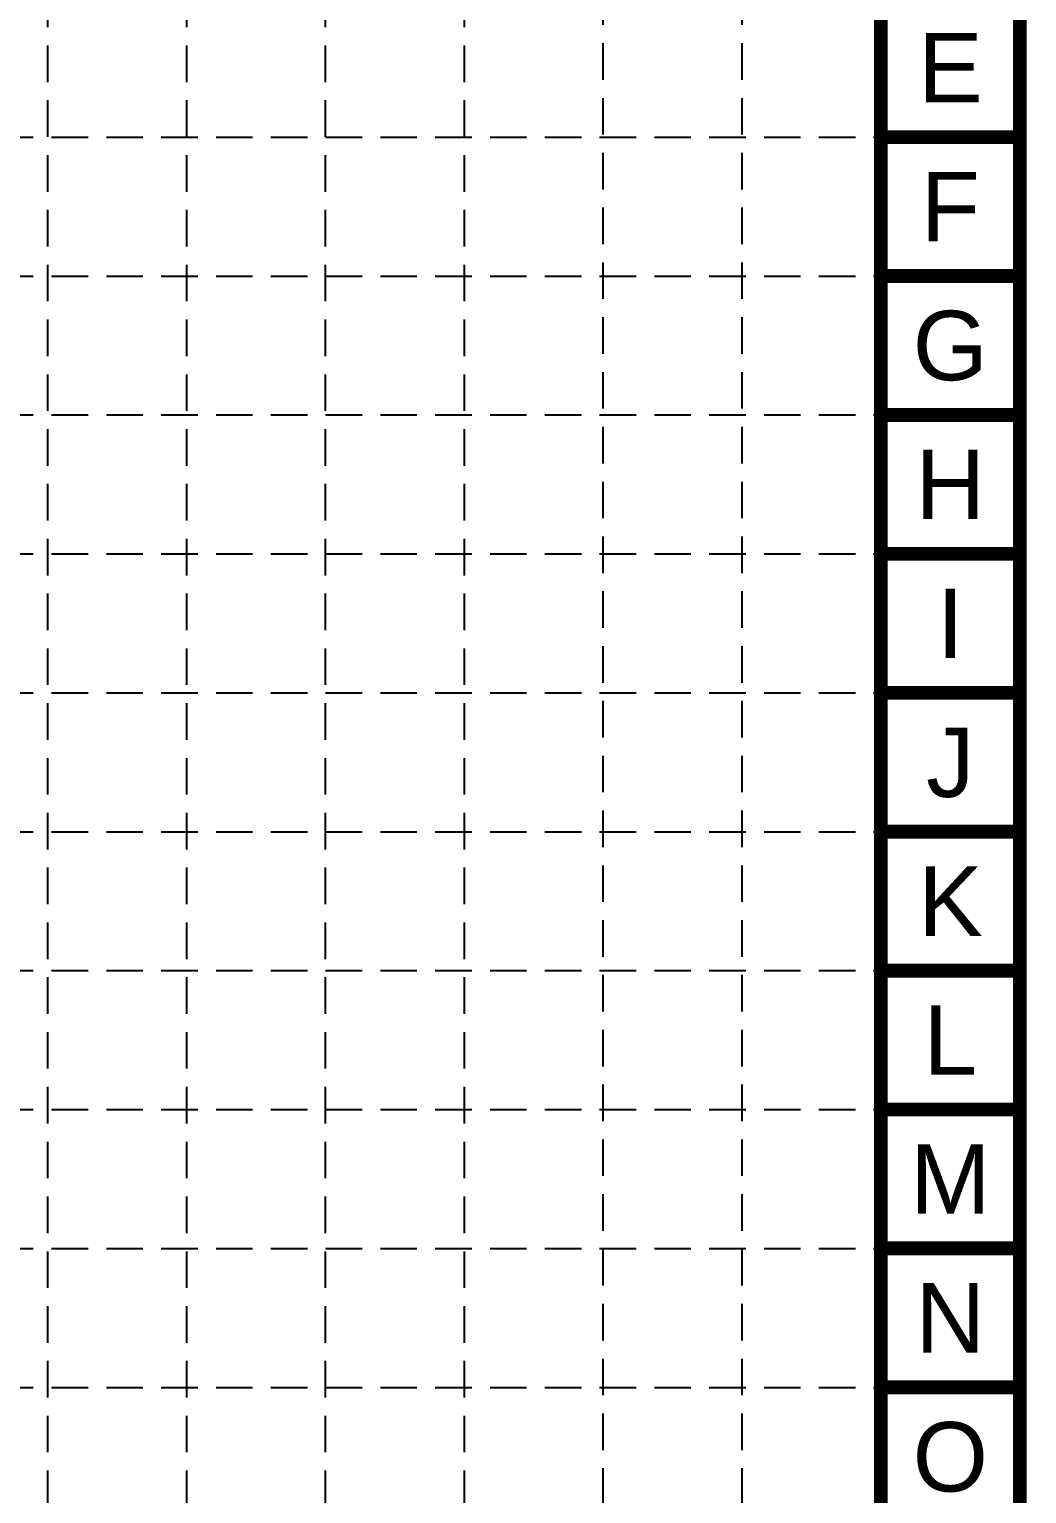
# Model space of a CAD drawing. Header units: feet. Extents: x 6037 to 11520, y 4436 to 7866.
# Drawn here: x 10906 to 11520, y 6513 to 7415 of the extents above; entities that cross this region are included whole.
import ezdxf
from ezdxf.enums import TextEntityAlignment as Align

# ---------------------------------------------------------------- set-up
doc = ezdxf.new("R2010")
doc.units = ezdxf.units.FT
doc.header["$LTSCALE"] = 0.4
doc.header["$MEASUREMENT"] = 0
doc.linetypes.add('DASHED2', pattern=[0.375, 0.25, -0.125])
doc.linetypes.add('HIDDEN', pattern=[0.375, 0.25, -0.125])
doc.layers.add('BASE', color=7, linetype='Continuous')
doc.layers.add('grid', color=254, linetype='HIDDEN')
doc.styles.get("Standard").update_dxf_attribs({"font": 'ARIAL.TTF'})

msp = doc.modelspace()

# ---------------------------------------------------------------- linework, layer by layer
at = {"layer": 'BASE', "color": 9}
msp.add_line((11429.95, 7776.26), (11429.95, 4525.91), dxfattribs=at)
at = {"layer": 'BASE', "const_width": 8.55}
for points in [[(6041.21, 4440.37), (11515.49, 4440.37), (11515.49, 7861.8), (6041.21, 7861.8)], [(6126.74, 4525.91), (11429.95, 4525.91), (11429.95, 7776.26), (6126.74, 7776.26)]]:
    msp.add_lwpolyline(points, close=True, dxfattribs=at)
for points in [[(11515.49, 7348.58), (11429.95, 7348.58)], [(11515.49, 7263.05), (11429.95, 7263.05)], [(11515.49, 7177.51), (11429.95, 7177.51)], [(11515.49, 7091.98), (11429.95, 7091.98)], [(11515.49, 7006.44), (11429.95, 7006.44)], [(11515.49, 6920.91), (11429.95, 6920.91)], [(11515.49, 6835.37), (11429.95, 6835.37)], [(11515.49, 6749.84), (11429.95, 6749.84)], [(11515.49, 6664.3), (11429.95, 6664.3)], [(11515.49, 6578.76), (11429.95, 6578.76)]]:
    msp.add_lwpolyline(points, dxfattribs=at)
at = {"layer": 'grid', "color": 252, "linetype": 'DASHED2', "ltscale": 225}
for p, q in [((10916.74, 7776.26), (10916.74, 4782.14)), ((11002.27, 7776.26), (11002.27, 4782.14)), ((11087.81, 7776.26), (11087.81, 4782.14)), ((11173.34, 7776.26), (11173.34, 4782.14)), ((11258.73, 7777.67), (11258.73, 4782.14)), ((11344.26, 7777.67), (11344.26, 4782.14)), ((6126.74, 7348.58), (11429.95, 7348.58)), ((6126.74, 7263.05), (11429.95, 7263.05)), ((6126.74, 7177.51), (11429.95, 7177.51)), ((6126.74, 7091.98), (11429.95, 7091.98)), ((6126.74, 7006.44), (11429.95, 7006.44)), ((6126.74, 6920.91), (11429.95, 6920.91)), ((6126.74, 6835.37), (11429.95, 6835.37)), ((6126.74, 6749.84), (11429.95, 6749.84)), ((6126.74, 6664.3), (11429.95, 6664.3)), ((6126.74, 6578.76), (11429.95, 6578.76))]:
    msp.add_line(p, q, dxfattribs=at)

# ---------------------------------------------------------------- texts
at = {"layer": 'BASE'}
for s, p in [('E', (11472.72, 7391.35)), ('F', (11472.72, 7305.82)), ('G', (11472.72, 7220.28)), ('H', (11472.72, 7134.75)), ('I', (11472.72, 7049.21)), ('J', (11472.72, 6963.67)), ('K', (11472.72, 6878.14)), ('L', (11472.72, 6792.6)), ('M', (11472.72, 6707.07)), ('N', (11472.72, 6621.53)), ('O', (11472.72, 6536))]:
    msp.add_text(s, height=42.77, dxfattribs=at).set_placement(p, align=Align.MIDDLE_CENTER)

doc.saveas('drawing.dxf')
